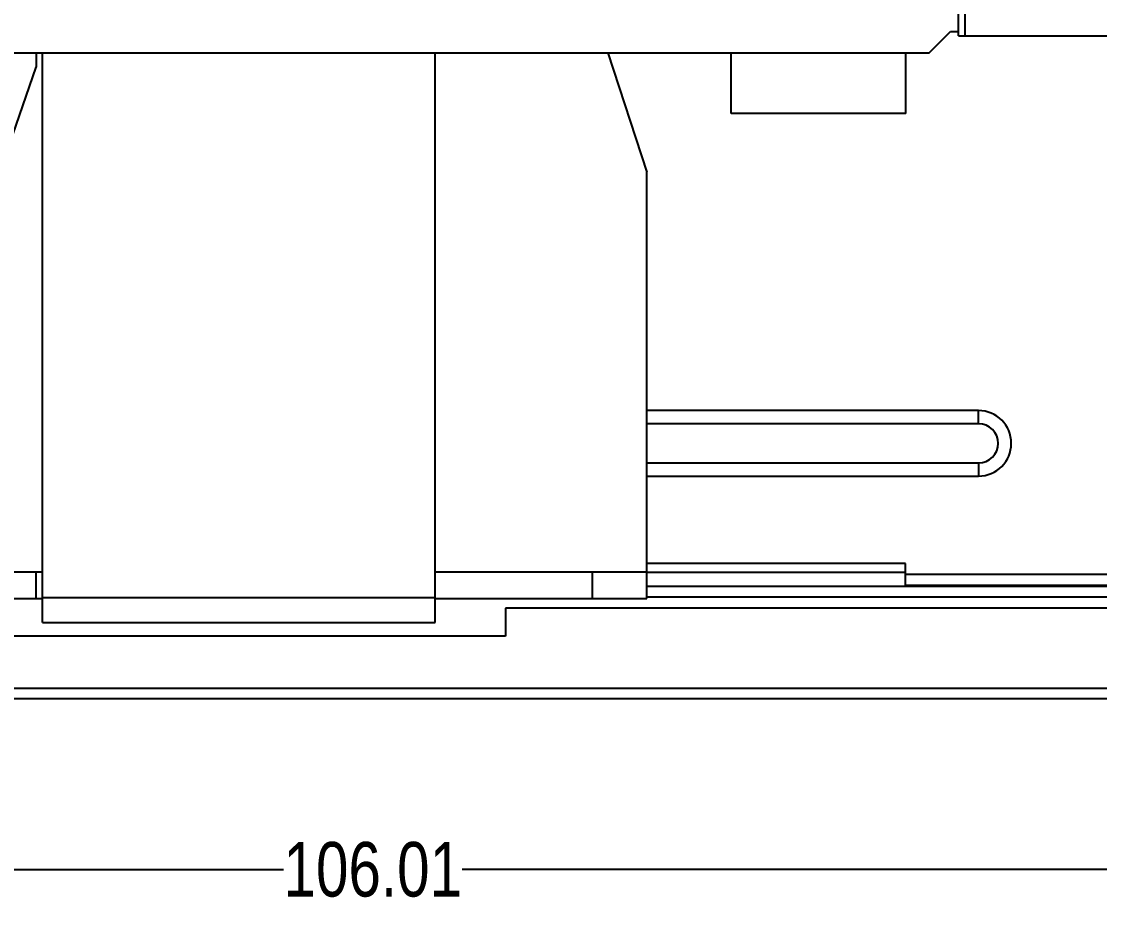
# Model space of a CAD drawing. Header units: inches. Extents: x -36 to 490, y -51 to 98.
# Drawn here: x 370.28 to 419.68, y -50.85 to -10.34 of the extents above; entities that cross this region are included whole.
import ezdxf

# ---------------------------------------------------------------- set-up
doc = ezdxf.new("R2010")
doc.units = ezdxf.units.IN
doc.header["$LTSCALE"] = 1.21
doc.header["$MEASUREMENT"] = 0
doc.header["$PDMODE"] = 3
doc.header["$PDSIZE"] = 0.3125
doc.layers.get('0').update_dxf_attribs({"linetype": 'CONTINUOUS'})
doc.layers.get('Defpoints').update_dxf_attribs({"linetype": 'CONTINUOUS'})
doc.layers.add('DIM', color=3, linetype='CONTINUOUS')
doc.styles.get("Standard").update_dxf_attribs({"font": 'txt', "width": 0.8})
doc.dimstyles.get("Standard").update_dxf_attribs({"dimtxt": 0.15625, "dimasz": 0.1875, "dimexe": 0.125, "dimexo": 0.0625, "dimgap": 0.09, "dimtad": 0, "dimtih": 1, "dimtoh": 1, "dimzin": 4, "dimdsep": 46, "dimtxsty": 'Standard', "dimblk": '_FILLED', "dimblk1": '_FILLED', "dimblk2": '_FILLED', "dimcen": 0.09, "dimazin": 1, "dimtp": 0.01, "dimtm": 0.01, "dimtfac": 1, "dimtofl": 0, "dimtmove": 0, "dimatfit": 3, "dimldrblk": '_FILLED', "dimfxl": 1, "dimtolj": 1, "dimtzin": 4, "dimarcsym": 0})

# ---------------------------------------------------------------- blocks, each defined once
blk = doc.blocks.new('_FILLED')
at = {"color": 0, "linetype": 'ByBlock'}
blk.add_solid([(0, 0), (-1, 0.167), (-1, -0.167)], dxfattribs=at)
blk = doc.blocks.new('*D73')
at = {"layer": 'Defpoints', "color": 0}
for p in [(333.37, -10.726), (439.379, -10.726), (439.379, -49.212)]:
    blk.add_point(p, dxfattribs=at)
at = {"layer": 'DIM', "color": 0, "lineweight": -2}
for p, q in [((333.37, -10.789), (333.37, -49.337)), ((439.379, -10.789), (439.379, -49.337)), ((335.91, -49.212), (382.285, -49.212)), ((436.839, -49.212), (390.465, -49.212))]:
    blk.add_line(p, q, dxfattribs=at)
at = {"layer": 'DIM', "color": 0, "lineweight": -2, "xscale": 2.54, "yscale": 2.54, "zscale": 2.54, "rotation": 180}
blk.add_blockref('_FILLED', (333.37, -49.212), dxfattribs=at)
at = {"layer": 'DIM', "color": 0, "lineweight": -2, "xscale": 2.54, "yscale": 2.54, "zscale": 2.54}
blk.add_blockref('_FILLED', (439.379, -49.212), dxfattribs=at)
at = {"layer": 'DIM', "color": 0, "insert": (386.375, -49.212), "char_height": 2.5, "attachment_point": 5, "line_spacing_factor": 2.5}
blk.add_mtext('\\A1;106.01', dxfattribs=at)

msp = doc.modelspace()

# ---------------------------------------------------------------- linework, layer by layer
at = {"color": 7, "linetype": 'Continuous'}
for p, q in [((413.214, -10.993), (413.214, -2.593)), ((413.514, -2.593), (413.514, -10.993)), ((411.873, -11.776), (412.857, -10.792)), ((412.857, -10.792), (413.214, -10.792)), ((413.214, -10.993), (420.564, -10.993)), ((334.37, -11.776), (411.873, -11.776)), ((370.94, -11.776), (370.94, -12.43)), ((371.23, -37.881), (371.23, -11.776)), ((389.23, -37.881), (389.23, -11.776)), ((397.143, -11.776), (398.94, -17.244)), ((402.8, -14.561), (402.8, -11.776)), ((410.8, -14.561), (410.8, -11.776)), ((368.44, -19.675), (370.94, -12.43)), ((410.8, -14.561), (402.8, -14.561)), ((398.94, -36.786), (398.94, -17.244)), ((414.14, -28.175), (398.94, -28.175)), ((414.14, -28.775), (414.14, -28.175)), ((414.14, -28.775), (398.94, -28.775)), ((398.94, -30.575), (414.14, -30.575)), ((414.14, -30.575), (414.14, -31.175)), ((398.94, -31.175), (414.14, -31.175)), ((368.44, -35.556), (371.23, -35.556)), ((370.94, -36.786), (370.94, -35.556)), ((389.23, -35.556), (398.94, -35.556)), ((396.44, -36.786), (396.44, -35.556)), ((410.79, -35.175), (398.94, -35.175)), ((410.79, -36.175), (410.79, -35.175)), ((398.94, -35.575), (410.79, -35.575)), ((410.79, -35.675), (464.59, -35.675)), ((463.93, -36.231), (398.94, -36.231)), ((410.79, -36.175), (464.59, -36.175)), ((368.44, -36.786), (371.23, -36.786)), ((371.23, -36.733), (389.23, -36.733)), ((389.23, -36.786), (398.94, -36.786)), ((464.43, -36.731), (398.94, -36.731)), ((464.93, -37.231), (392.459, -37.231)), ((392.459, -37.231), (392.459, -38.506)), ((371.23, -37.881), (389.23, -37.881)), ((392.459, -38.506), (367.952, -38.506)), ((295.69, -40.891), (472.89, -40.891)), ((472.89, -41.391), (295.69, -41.391))]:
    msp.add_line(p, q, dxfattribs=at)
for radius in [1.5, 0.9]:
    msp.add_arc((414.14, -29.675), radius, 270, 90, dxfattribs=at)

# ---------------------------------------------------------------- dimensions: what is measured, and where the dimension line sits
at = {"layer": 'DIM'}
dim = msp.add_linear_dim(base=(439.379, -49.212), p1=(333.37, -10.726), p2=(439.379, -10.726), dimstyle='Standard', override={"dimtxt": 2.5, "dimasz": 2.54, "dimtih": 0, "dimtoh": 0, "dimzin": 0, "dimcen": 0.198, "dimadec": 0, "dimazin": 0, "dimtp": 0, "dimtm": 0, "dimtdec": 4, "dimtzin": 0}, dxfattribs=at)
dim.commit()
dim.dimension.update_dxf_attribs({"geometry": '*D73', "text_midpoint": (386.375, -49.212)})

doc.saveas('drawing.dxf')
